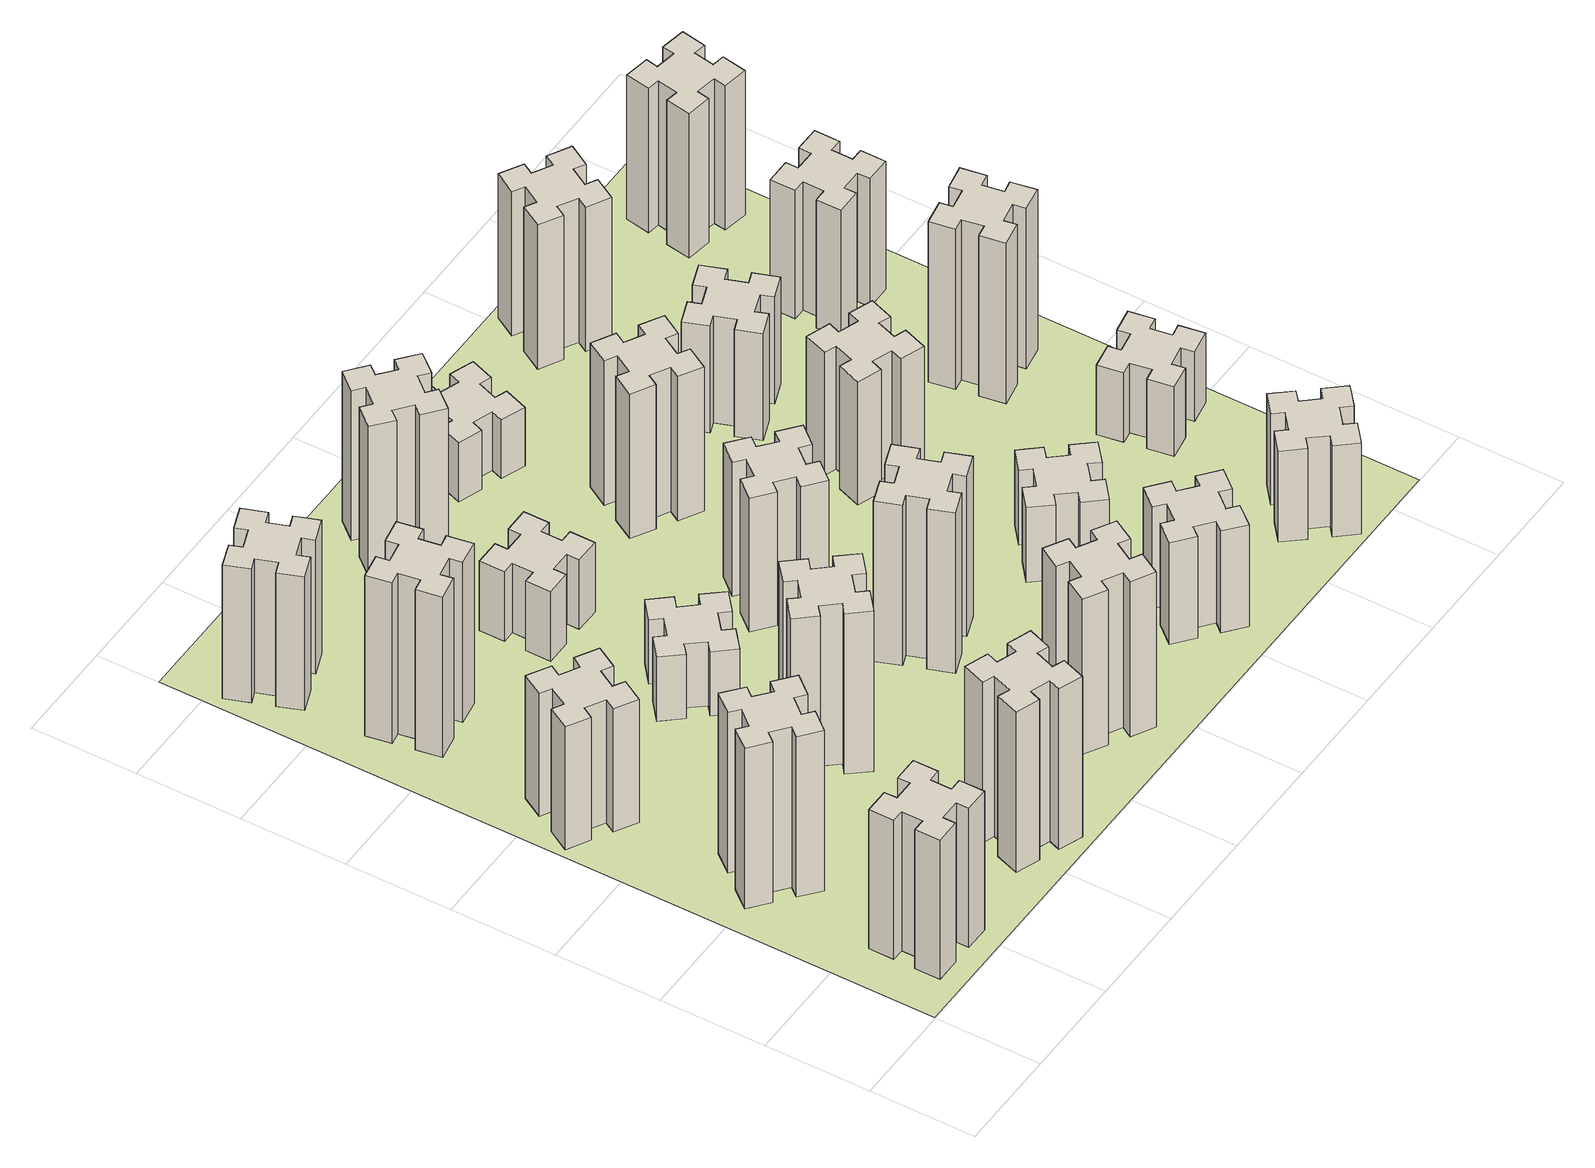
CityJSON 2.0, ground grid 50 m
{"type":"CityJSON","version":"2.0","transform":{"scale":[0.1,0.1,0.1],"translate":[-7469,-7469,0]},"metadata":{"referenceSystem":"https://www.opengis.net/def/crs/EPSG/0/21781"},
"CityObjects":{
"building1":{"type":"Building","attributes":{"class":"1000","function":"1000","usage":"1000","yearOfConstruction":2016,"roofType":"1000","measuredHeight":78,"storeysAboveGround":30,"storeysBelowGround":0},"geometry":[{"type":"Solid","lod":"1","boundaries":[[[[0,1,2,3,4,5,6,7,8,9,10,11,12,13,14,15,16,17,18,19]],[[17,16,20,21]],[[16,15,22,20]],[[15,14,23,22]],[[14,13,24,23]],[[13,12,25,24]],[[12,11,26,25]],[[11,10,27,26]],[[10,9,28,27]],[[9,8,29,28]],[[8,7,30,29]],[[7,6,31,30]],[[6,5,32,31]],[[5,4,33,32]],[[4,3,34,33]],[[3,2,35,34]],[[2,1,36,35]],[[1,0,37,36]],[[0,19,38,37]],[[19,18,39,38]],[[18,17,21,39]],[[24,25,26,27,28,29,30,31,32,33,34,35,36,37,38,39,21,20,22,23]]]]}]},
"building2":{"type":"Building","attributes":{"class":"1000","function":"1000","usage":"1000","yearOfConstruction":2016,"roofType":"1000","measuredHeight":90,"storeysAboveGround":30,"storeysBelowGround":0},"geometry":[{"type":"Solid","lod":"1","boundaries":[[[[40,41,42,43,44,45,46,47,48,49,50,51,52,53,54,55,56,57,58,59]],[[57,56,60,61]],[[56,55,62,60]],[[55,54,63,62]],[[54,53,64,63]],[[53,52,65,64]],[[52,51,66,65]],[[51,50,67,66]],[[50,49,68,67]],[[49,48,69,68]],[[48,47,70,69]],[[47,46,71,70]],[[46,45,72,71]],[[45,44,73,72]],[[44,43,74,73]],[[43,42,75,74]],[[42,41,76,75]],[[41,40,77,76]],[[40,59,78,77]],[[59,58,79,78]],[[58,57,61,79]],[[64,65,66,67,68,69,70,71,72,73,74,75,76,77,78,79,61,60,62,63]]]]}]},
"building3":{"type":"Building","attributes":{"class":"1000","function":"1000","usage":"1000","yearOfConstruction":2016,"roofType":"1000","measuredHeight":69,"storeysAboveGround":30,"storeysBelowGround":0},"geometry":[{"type":"Solid","lod":"1","boundaries":[[[[80,81,82,83,84,85,86,87,88,89,90,91,92,93,94,95,96,97,98,99]],[[97,96,100,101]],[[96,95,102,100]],[[95,94,103,102]],[[94,93,104,103]],[[93,92,105,104]],[[92,91,106,105]],[[91,90,107,106]],[[90,89,108,107]],[[89,88,109,108]],[[88,87,110,109]],[[87,86,111,110]],[[86,85,112,111]],[[85,84,113,112]],[[84,83,114,113]],[[83,82,115,114]],[[82,81,116,115]],[[81,80,117,116]],[[80,99,118,117]],[[99,98,119,118]],[[98,97,101,119]],[[104,105,106,107,108,109,110,111,112,113,114,115,116,117,118,119,101,100,102,103]]]]}]},
"building4":{"type":"Building","attributes":{"class":"1000","function":"1000","usage":"1000","yearOfConstruction":2016,"roofType":"1000","measuredHeight":90,"storeysAboveGround":30,"storeysBelowGround":0},"geometry":[{"type":"Solid","lod":"1","boundaries":[[[[120,121,122,123,124,125,126,127,128,129,130,131,132,133,134,135,136,137,138,139]],[[137,136,140,141]],[[136,135,142,140]],[[135,134,143,142]],[[134,133,144,143]],[[133,132,145,144]],[[132,131,146,145]],[[131,130,147,146]],[[130,129,148,147]],[[129,128,149,148]],[[128,127,150,149]],[[127,126,151,150]],[[126,125,152,151]],[[125,124,153,152]],[[124,123,154,153]],[[123,122,155,154]],[[122,121,156,155]],[[121,120,157,156]],[[120,139,158,157]],[[139,138,159,158]],[[138,137,141,159]],[[144,145,146,147,148,149,150,151,152,153,154,155,156,157,158,159,141,140,142,143]]]]}]},
"building5":{"type":"Building","attributes":{"class":"1000","function":"1000","usage":"1000","yearOfConstruction":2016,"roofType":"1000","measuredHeight":90,"storeysAboveGround":30,"storeysBelowGround":0},"geometry":[{"type":"Solid","lod":"1","boundaries":[[[[160,161,162,163,164,165,166,167,168,169,170,171,172,173,174,175,176,177,178,179]],[[177,176,180,181]],[[176,175,182,180]],[[175,174,183,182]],[[174,173,184,183]],[[173,172,185,184]],[[172,171,186,185]],[[171,170,187,186]],[[170,169,188,187]],[[169,168,189,188]],[[168,167,190,189]],[[167,166,191,190]],[[166,165,192,191]],[[165,164,193,192]],[[164,163,194,193]],[[163,162,195,194]],[[162,161,196,195]],[[161,160,197,196]],[[160,179,198,197]],[[179,178,199,198]],[[178,177,181,199]],[[184,185,186,187,188,189,190,191,192,193,194,195,196,197,198,199,181,180,182,183]]]]}]},
"building6":{"type":"Building","attributes":{"class":"1000","function":"1000","usage":"1000","yearOfConstruction":2016,"roofType":"1000","measuredHeight":75,"storeysAboveGround":30,"storeysBelowGround":0},"geometry":[{"type":"Solid","lod":"1","boundaries":[[[[200,201,202,203,204,205,206,207,208,209,210,211,212,213,214,215,216,217,218,219]],[[217,216,220,221]],[[216,215,222,220]],[[215,214,223,222]],[[214,213,224,223]],[[213,212,225,224]],[[212,211,226,225]],[[211,210,227,226]],[[210,209,228,227]],[[209,208,229,228]],[[208,207,230,229]],[[207,206,231,230]],[[206,205,232,231]],[[205,204,233,232]],[[204,203,234,233]],[[203,202,235,234]],[[202,201,236,235]],[[201,200,237,236]],[[200,219,238,237]],[[219,218,239,238]],[[218,217,221,239]],[[224,225,226,227,228,229,230,231,232,233,234,235,236,237,238,239,221,220,222,223]]]]}]},
"building7":{"type":"Building","attributes":{"class":"1000","function":"1000","usage":"1000","yearOfConstruction":2016,"roofType":"1000","measuredHeight":90,"storeysAboveGround":30,"storeysBelowGround":0},"geometry":[{"type":"Solid","lod":"1","boundaries":[[[[240,241,242,243,244,245,246,247,248,249,250,251,252,253,254,255,256,257,258,259]],[[257,256,260,261]],[[256,255,262,260]],[[255,254,263,262]],[[254,253,264,263]],[[253,252,265,264]],[[252,251,266,265]],[[251,250,267,266]],[[250,249,268,267]],[[249,248,269,268]],[[248,247,270,269]],[[247,246,271,270]],[[246,245,272,271]],[[245,244,273,272]],[[244,243,274,273]],[[243,242,275,274]],[[242,241,276,275]],[[241,240,277,276]],[[240,259,278,277]],[[259,258,279,278]],[[258,257,261,279]],[[264,265,266,267,268,269,270,271,272,273,274,275,276,277,278,279,261,260,262,263]]]]}]},
"building8":{"type":"Building","attributes":{"class":"1000","function":"1000","usage":"1000","yearOfConstruction":2016,"roofType":"1000","measuredHeight":36,"storeysAboveGround":30,"storeysBelowGround":0},"geometry":[{"type":"Solid","lod":"1","boundaries":[[[[280,281,282,283,284,285,286,287,288,289,290,291,292,293,294,295,296,297,298,299]],[[297,296,300,301]],[[296,295,302,300]],[[295,294,303,302]],[[294,293,304,303]],[[293,292,305,304]],[[292,291,306,305]],[[291,290,307,306]],[[290,289,308,307]],[[289,288,309,308]],[[288,287,310,309]],[[287,286,311,310]],[[286,285,312,311]],[[285,284,313,312]],[[284,283,314,313]],[[283,282,315,314]],[[282,281,316,315]],[[281,280,317,316]],[[280,299,318,317]],[[299,298,319,318]],[[298,297,301,319]],[[304,305,306,307,308,309,310,311,312,313,314,315,316,317,318,319,301,300,302,303]]]]}]},
"building9":{"type":"Building","attributes":{"class":"1000","function":"1000","usage":"1000","yearOfConstruction":2016,"roofType":"1000","measuredHeight":39,"storeysAboveGround":30,"storeysBelowGround":0},"geometry":[{"type":"Solid","lod":"1","boundaries":[[[[320,321,322,323,324,325,326,327,328,329,330,331,332,333,334,335,336,337,338,339]],[[337,336,340,341]],[[336,335,342,340]],[[335,334,343,342]],[[334,333,344,343]],[[333,332,345,344]],[[332,331,346,345]],[[331,330,347,346]],[[330,329,348,347]],[[329,328,349,348]],[[328,327,350,349]],[[327,326,351,350]],[[326,325,352,351]],[[325,324,353,352]],[[324,323,354,353]],[[323,322,355,354]],[[322,321,356,355]],[[321,320,357,356]],[[320,339,358,357]],[[339,338,359,358]],[[338,337,341,359]],[[344,345,346,347,348,349,350,351,352,353,354,355,356,357,358,359,341,340,342,343]]]]}]},
"building10":{"type":"Building","attributes":{"class":"1000","function":"1000","usage":"1000","yearOfConstruction":2016,"roofType":"1000","measuredHeight":87,"storeysAboveGround":30,"storeysBelowGround":0},"geometry":[{"type":"Solid","lod":"1","boundaries":[[[[360,361,362,363,364,365,366,367,368,369,370,371,372,373,374,375,376,377,378,379]],[[377,376,380,381]],[[376,375,382,380]],[[375,374,383,382]],[[374,373,384,383]],[[373,372,385,384]],[[372,371,386,385]],[[371,370,387,386]],[[370,369,388,387]],[[369,368,389,388]],[[368,367,390,389]],[[367,366,391,390]],[[366,365,392,391]],[[365,364,393,392]],[[364,363,394,393]],[[363,362,395,394]],[[362,361,396,395]],[[361,360,397,396]],[[360,379,398,397]],[[379,378,399,398]],[[378,377,381,399]],[[384,385,386,387,388,389,390,391,392,393,394,395,396,397,398,399,381,380,382,383]]]]}]},
"building11":{"type":"Building","attributes":{"class":"1000","function":"1000","usage":"1000","yearOfConstruction":2016,"roofType":"1000","measuredHeight":84,"storeysAboveGround":30,"storeysBelowGround":0},"geometry":[{"type":"Solid","lod":"1","boundaries":[[[[400,401,402,403,404,405,406,407,408,409,410,411,412,413,414,415,416,417,418,419]],[[417,416,420,421]],[[416,415,422,420]],[[415,414,423,422]],[[414,413,424,423]],[[413,412,425,424]],[[412,411,426,425]],[[411,410,427,426]],[[410,409,428,427]],[[409,408,429,428]],[[408,407,430,429]],[[407,406,431,430]],[[406,405,432,431]],[[405,404,433,432]],[[404,403,434,433]],[[403,402,435,434]],[[402,401,436,435]],[[401,400,437,436]],[[400,419,438,437]],[[419,418,439,438]],[[418,417,421,439]],[[424,425,426,427,428,429,430,431,432,433,434,435,436,437,438,439,421,420,422,423]]]]}]},
"building12":{"type":"Building","attributes":{"class":"1000","function":"1000","usage":"1000","yearOfConstruction":2016,"roofType":"1000","measuredHeight":90,"storeysAboveGround":30,"storeysBelowGround":0},"geometry":[{"type":"Solid","lod":"1","boundaries":[[[[440,441,442,443,444,445,446,447,448,449,450,451,452,453,454,455,456,457,458,459]],[[457,456,460,461]],[[456,455,462,460]],[[455,454,463,462]],[[454,453,464,463]],[[453,452,465,464]],[[452,451,466,465]],[[451,450,467,466]],[[450,449,468,467]],[[449,448,469,468]],[[448,447,470,469]],[[447,446,471,470]],[[446,445,472,471]],[[445,444,473,472]],[[444,443,474,473]],[[443,442,475,474]],[[442,441,476,475]],[[441,440,477,476]],[[440,459,478,477]],[[459,458,479,478]],[[458,457,461,479]],[[464,465,466,467,468,469,470,471,472,473,474,475,476,477,478,479,461,460,462,463]]]]}]},
"building13":{"type":"Building","attributes":{"class":"1000","function":"1000","usage":"1000","yearOfConstruction":2016,"roofType":"1000","measuredHeight":75,"storeysAboveGround":30,"storeysBelowGround":0},"geometry":[{"type":"Solid","lod":"1","boundaries":[[[[480,481,482,483,484,485,486,487,488,489,490,491,492,493,494,495,496,497,498,499]],[[497,496,500,501]],[[496,495,502,500]],[[495,494,503,502]],[[494,493,504,503]],[[493,492,505,504]],[[492,491,506,505]],[[491,490,507,506]],[[490,489,508,507]],[[489,488,509,508]],[[488,487,510,509]],[[487,486,511,510]],[[486,485,512,511]],[[485,484,513,512]],[[484,483,514,513]],[[483,482,515,514]],[[482,481,516,515]],[[481,480,517,516]],[[480,499,518,517]],[[499,498,519,518]],[[498,497,501,519]],[[504,505,506,507,508,509,510,511,512,513,514,515,516,517,518,519,501,500,502,503]]]]}]},
"building14":{"type":"Building","attributes":{"class":"1000","function":"1000","usage":"1000","yearOfConstruction":2016,"roofType":"1000","measuredHeight":57,"storeysAboveGround":30,"storeysBelowGround":0},"geometry":[{"type":"Solid","lod":"1","boundaries":[[[[520,521,522,523,524,525,526,527,528,529,530,531,532,533,534,535,536,537,538,539]],[[537,536,540,541]],[[536,535,542,540]],[[535,534,543,542]],[[534,533,544,543]],[[533,532,545,544]],[[532,531,546,545]],[[531,530,547,546]],[[530,529,548,547]],[[529,528,549,548]],[[528,527,550,549]],[[527,526,551,550]],[[526,525,552,551]],[[525,524,553,552]],[[524,523,554,553]],[[523,522,555,554]],[[522,521,556,555]],[[521,520,557,556]],[[520,539,558,557]],[[539,538,559,558]],[[538,537,541,559]],[[544,545,546,547,548,549,550,551,552,553,554,555,556,557,558,559,541,540,542,543]]]]}]},
"building15":{"type":"Building","attributes":{"class":"1000","function":"1000","usage":"1000","yearOfConstruction":2016,"roofType":"1000","measuredHeight":81,"storeysAboveGround":30,"storeysBelowGround":0},"geometry":[{"type":"Solid","lod":"1","boundaries":[[[[560,561,562,563,564,565,566,567,568,569,570,571,572,573,574,575,576,577,578,579]],[[577,576,580,581]],[[576,575,582,580]],[[575,574,583,582]],[[574,573,584,583]],[[573,572,585,584]],[[572,571,586,585]],[[571,570,587,586]],[[570,569,588,587]],[[569,568,589,588]],[[568,567,590,589]],[[567,566,591,590]],[[566,565,592,591]],[[565,564,593,592]],[[564,563,594,593]],[[563,562,595,594]],[[562,561,596,595]],[[561,560,597,596]],[[560,579,598,597]],[[579,578,599,598]],[[578,577,581,599]],[[584,585,586,587,588,589,590,591,592,593,594,595,596,597,598,599,581,580,582,583]]]]}]},
"building16":{"type":"Building","attributes":{"class":"1000","function":"1000","usage":"1000","yearOfConstruction":2016,"roofType":"1000","measuredHeight":33,"storeysAboveGround":30,"storeysBelowGround":0},"geometry":[{"type":"Solid","lod":"1","boundaries":[[[[600,601,602,603,604,605,606,607,608,609,610,611,612,613,614,615,616,617,618,619]],[[617,616,620,621]],[[616,615,622,620]],[[615,614,623,622]],[[614,613,624,623]],[[613,612,625,624]],[[612,611,626,625]],[[611,610,627,626]],[[610,609,628,627]],[[609,608,629,628]],[[608,607,630,629]],[[607,606,631,630]],[[606,605,632,631]],[[605,604,633,632]],[[604,603,634,633]],[[603,602,635,634]],[[602,601,636,635]],[[601,600,637,636]],[[600,619,638,637]],[[619,618,639,638]],[[618,617,621,639]],[[624,625,626,627,628,629,630,631,632,633,634,635,636,637,638,639,621,620,622,623]]]]}]},
"building17":{"type":"Building","attributes":{"class":"1000","function":"1000","usage":"1000","yearOfConstruction":2016,"roofType":"1000","measuredHeight":42,"storeysAboveGround":30,"storeysBelowGround":0},"geometry":[{"type":"Solid","lod":"1","boundaries":[[[[640,641,642,643,644,645,646,647,648,649,650,651,652,653,654,655,656,657,658,659]],[[657,656,660,661]],[[656,655,662,660]],[[655,654,663,662]],[[654,653,664,663]],[[653,652,665,664]],[[652,651,666,665]],[[651,650,667,666]],[[650,649,668,667]],[[649,648,669,668]],[[648,647,670,669]],[[647,646,671,670]],[[646,645,672,671]],[[645,644,673,672]],[[644,643,674,673]],[[643,642,675,674]],[[642,641,676,675]],[[641,640,677,676]],[[640,659,678,677]],[[659,658,679,678]],[[658,657,661,679]],[[664,665,666,667,668,669,670,671,672,673,674,675,676,677,678,679,661,660,662,663]]]]}]},
"building18":{"type":"Building","attributes":{"class":"1000","function":"1000","usage":"1000","yearOfConstruction":2016,"roofType":"1000","measuredHeight":69,"storeysAboveGround":30,"storeysBelowGround":0},"geometry":[{"type":"Solid","lod":"1","boundaries":[[[[680,681,682,683,684,685,686,687,688,689,690,691,692,693,694,695,696,697,698,699]],[[697,696,700,701]],[[696,695,702,700]],[[695,694,703,702]],[[694,693,704,703]],[[693,692,705,704]],[[692,691,706,705]],[[691,690,707,706]],[[690,689,708,707]],[[689,688,709,708]],[[688,687,710,709]],[[687,686,711,710]],[[686,685,712,711]],[[685,684,713,712]],[[684,683,714,713]],[[683,682,715,714]],[[682,681,716,715]],[[681,680,717,716]],[[680,699,718,717]],[[699,698,719,718]],[[698,697,701,719]],[[704,705,706,707,708,709,710,711,712,713,714,715,716,717,718,719,701,700,702,703]]]]}]},
"building19":{"type":"Building","attributes":{"class":"1000","function":"1000","usage":"1000","yearOfConstruction":2016,"roofType":"1000","measuredHeight":60,"storeysAboveGround":30,"storeysBelowGround":0},"geometry":[{"type":"Solid","lod":"1","boundaries":[[[[720,721,722,723,724,725,726,727,728,729,730,731,732,733,734,735,736,737,738,739]],[[737,736,740,741]],[[736,735,742,740]],[[735,734,743,742]],[[734,733,744,743]],[[733,732,745,744]],[[732,731,746,745]],[[731,730,747,746]],[[730,729,748,747]],[[729,728,749,748]],[[728,727,750,749]],[[727,726,751,750]],[[726,725,752,751]],[[725,724,753,752]],[[724,723,754,753]],[[723,722,755,754]],[[722,721,756,755]],[[721,720,757,756]],[[720,739,758,757]],[[739,738,759,758]],[[738,737,741,759]],[[744,745,746,747,748,749,750,751,752,753,754,755,756,757,758,759,741,740,742,743]]]]}]},
"building20":{"type":"Building","attributes":{"class":"1000","function":"1000","usage":"1000","yearOfConstruction":2016,"roofType":"1000","measuredHeight":51,"storeysAboveGround":30,"storeysBelowGround":0},"geometry":[{"type":"Solid","lod":"1","boundaries":[[[[760,761,762,763,764,765,766,767,768,769,770,771,772,773,774,775,776,777,778,779]],[[777,776,780,781]],[[776,775,782,780]],[[775,774,783,782]],[[774,773,784,783]],[[773,772,785,784]],[[772,771,786,785]],[[771,770,787,786]],[[770,769,788,787]],[[769,768,789,788]],[[768,767,790,789]],[[767,766,791,790]],[[766,765,792,791]],[[765,764,793,792]],[[764,763,794,793]],[[763,762,795,794]],[[762,761,796,795]],[[761,760,797,796]],[[760,779,798,797]],[[779,778,799,798]],[[778,777,781,799]],[[784,785,786,787,788,789,790,791,792,793,794,795,796,797,798,799,781,780,782,783]]]]}]},
"building21":{"type":"Building","attributes":{"class":"1000","function":"1000","usage":"1000","yearOfConstruction":2016,"roofType":"1000","measuredHeight":81,"storeysAboveGround":30,"storeysBelowGround":0},"geometry":[{"type":"Solid","lod":"1","boundaries":[[[[800,801,802,803,804,805,806,807,808,809,810,811,812,813,814,815,816,817,818,819]],[[817,816,820,821]],[[816,815,822,820]],[[815,814,823,822]],[[814,813,824,823]],[[813,812,825,824]],[[812,811,826,825]],[[811,810,827,826]],[[810,809,828,827]],[[809,808,829,828]],[[808,807,830,829]],[[807,806,831,830]],[[806,805,832,831]],[[805,804,833,832]],[[804,803,834,833]],[[803,802,835,834]],[[802,801,836,835]],[[801,800,837,836]],[[800,819,838,837]],[[819,818,839,838]],[[818,817,821,839]],[[824,825,826,827,828,829,830,831,832,833,834,835,836,837,838,839,821,820,822,823]]]]}]},
"building22":{"type":"Building","attributes":{"class":"1000","function":"1000","usage":"1000","yearOfConstruction":2016,"roofType":"1000","measuredHeight":39,"storeysAboveGround":30,"storeysBelowGround":0},"geometry":[{"type":"Solid","lod":"1","boundaries":[[[[840,841,842,843,844,845,846,847,848,849,850,851,852,853,854,855,856,857,858,859]],[[857,856,860,861]],[[856,855,862,860]],[[855,854,863,862]],[[854,853,864,863]],[[853,852,865,864]],[[852,851,866,865]],[[851,850,867,866]],[[850,849,868,867]],[[849,848,869,868]],[[848,847,870,869]],[[847,846,871,870]],[[846,845,872,871]],[[845,844,873,872]],[[844,843,874,873]],[[843,842,875,874]],[[842,841,876,875]],[[841,840,877,876]],[[840,859,878,877]],[[859,858,879,878]],[[858,857,861,879]],[[864,865,866,867,868,869,870,871,872,873,874,875,876,877,878,879,861,860,862,863]]]]}]},
"building23":{"type":"Building","attributes":{"class":"1000","function":"1000","usage":"1000","yearOfConstruction":2016,"roofType":"1000","measuredHeight":90,"storeysAboveGround":30,"storeysBelowGround":0},"geometry":[{"type":"Solid","lod":"1","boundaries":[[[[880,881,882,883,884,885,886,887,888,889,890,891,892,893,894,895,896,897,898,899]],[[897,896,900,901]],[[896,895,902,900]],[[895,894,903,902]],[[894,893,904,903]],[[893,892,905,904]],[[892,891,906,905]],[[891,890,907,906]],[[890,889,908,907]],[[889,888,909,908]],[[888,887,910,909]],[[887,886,911,910]],[[886,885,912,911]],[[885,884,913,912]],[[884,883,914,913]],[[883,882,915,914]],[[882,881,916,915]],[[881,880,917,916]],[[880,899,918,917]],[[899,898,919,918]],[[898,897,901,919]],[[904,905,906,907,908,909,910,911,912,913,914,915,916,917,918,919,901,900,902,903]]]]}]},
"building24":{"type":"Building","attributes":{"class":"1000","function":"1000","usage":"1000","yearOfConstruction":2016,"roofType":"1000","measuredHeight":72,"storeysAboveGround":30,"storeysBelowGround":0},"geometry":[{"type":"Solid","lod":"1","boundaries":[[[[920,921,922,923,924,925,926,927,928,929,930,931,932,933,934,935,936,937,938,939]],[[937,936,940,941]],[[936,935,942,940]],[[935,934,943,942]],[[934,933,944,943]],[[933,932,945,944]],[[932,931,946,945]],[[931,930,947,946]],[[930,929,948,947]],[[929,928,949,948]],[[928,927,950,949]],[[927,926,951,950]],[[926,925,952,951]],[[925,924,953,952]],[[924,923,954,953]],[[923,922,955,954]],[[922,921,956,955]],[[921,920,957,956]],[[920,939,958,957]],[[939,938,959,958]],[[938,937,941,959]],[[944,945,946,947,948,949,950,951,952,953,954,955,956,957,958,959,941,940,942,943]]]]}]},
"building25":{"type":"Building","attributes":{"class":"1000","function":"1000","usage":"1000","yearOfConstruction":2016,"roofType":"1000","measuredHeight":81,"storeysAboveGround":30,"storeysBelowGround":0},"geometry":[{"type":"Solid","lod":"1","boundaries":[[[[960,961,962,963,964,965,966,967,968,969,970,971,972,973,974,975,976,977,978,979]],[[977,976,980,981]],[[976,975,982,980]],[[975,974,983,982]],[[974,973,984,983]],[[973,972,985,984]],[[972,971,986,985]],[[971,970,987,986]],[[970,969,988,987]],[[969,968,989,988]],[[968,967,990,989]],[[967,966,991,990]],[[966,965,992,991]],[[965,964,993,992]],[[964,963,994,993]],[[963,962,995,994]],[[962,961,996,995]],[[961,960,997,996]],[[960,979,998,997]],[[979,978,999,998]],[[978,977,981,999]],[[984,985,986,987,988,989,990,991,992,993,994,995,996,997,998,999,981,980,982,983]]]]}]},
"landuse1":{"type":"LandUse","attributes":{"name":"plot1","function":"1010"},"geometry":[{"type":"MultiSurface","lod":"1","boundaries":[[[1000,1001,1002,1003]]]}]}
},
"vertices":[
[265,325,0],[265,225,0],[205,225,0],[205,105,0],[325,105,0],[325,165,0],[425,165,0],[425,105,0],[545,105,0],[545,225,0],[485,225,0],[485,325,0],[545,325,0],[545,445,0],[425,445,0],[425,385,0],[325,385,0],[325,445,0],[205,445,0],[205,325,0],[325,385,780],[325,445,780],[425,385,780],[425,445,780],[545,445,780],[545,325,780],[485,325,780],[485,225,780],[545,225,780],[545,105,780],[425,105,780],[425,165,780],[325,165,780],[325,105,780],[205,105,780],[205,225,780],[265,225,780],[265,325,780],[205,325,780],[205,445,780],
[484,1067,0],[408,1132,0],[446,1178,0],[354,1255,0],[277,1163,0],[323,1124,0],[259,1048,0],[213,1086,0],[136,994,0],[228,917,0],[266,963,0],[343,899,0],[304,853,0],[396,776,0],[473,868,0],[427,906,0],[492,983,0],[538,944,0],[615,1036,0],[523,1113,0],[492,983,900],[538,944,900],[427,906,900],[473,868,900],[396,776,900],[304,853,900],[343,899,900],[266,963,900],[228,917,900],[136,994,900],[213,1086,900],[259,1048,900],[323,1124,900],[277,1163,900],[354,1255,900],[446,1178,900],[408,1132,900],[484,1067,900],[523,1113,900],[615,1036,900],
[374,1926,0],[287,1976,0],[317,2028,0],[213,2088,0],[153,1984,0],[205,1954,0],[155,1867,0],[103,1897,0],[43,1793,0],[147,1733,0],[177,1785,0],[264,1735,0],[234,1683,0],[338,1623,0],[398,1727,0],[346,1757,0],[396,1844,0],[448,1814,0],[508,1918,0],[404,1978,0],[396,1844,690],[448,1814,690],[346,1757,690],[398,1727,690],[338,1623,690],[234,1683,690],[264,1735,690],[177,1785,690],[147,1733,690],[43,1793,690],[103,1897,690],[155,1867,690],[205,1954,690],[153,1984,690],[213,2088,690],[317,2028,690],[287,1976,690],[374,1926,690],[404,1978,690],[508,1918,690],
[405,2812,0],[307,2795,0],[297,2854,0],[178,2833,0],[199,2715,0],[258,2725,0],[276,2627,0],[217,2617,0],[237,2498,0],[356,2519,0],[345,2578,0],[444,2596,0],[454,2537,0],[572,2557,0],[551,2676,0],[492,2665,0],[475,2764,0],[534,2774,0],[513,2892,0],[395,2871,0],[475,2764,900],[534,2774,900],[492,2665,900],[551,2676,900],[572,2557,900],[454,2537,900],[444,2596,900],[345,2578,900],[356,2519,900],[237,2498,900],[217,2617,900],[276,2627,900],[258,2725,900],[199,2715,900],[178,2833,900],[297,2854,900],[307,2795,900],[405,2812,900],[395,2871,900],[513,2892,900],
[1029,360,0],[995,266,0],[939,287,0],[897,174,0],[1010,133,0],[1031,189,0],[1125,155,0],[1104,99,0],[1217,57,0],[1258,170,0],[1202,191,0],[1236,285,0],[1292,264,0],[1333,377,0],[1220,418,0],[1200,362,0],[1106,396,0],[1127,452,0],[1014,493,0],[973,380,0],[1106,396,900],[1127,452,900],[1200,362,900],[1220,418,900],[1333,377,900],[1292,264,900],[1236,285,900],[1202,191,900],[1258,170,900],[1217,57,900],[1104,99,900],[1125,155,900],[1031,189,900],[1010,133,900],[897,174,900],[939,287,900],[995,266,900],[1029,360,900],[973,380,900],[1014,493,900],
[155,3345,0],[189,3251,0],[133,3230,0],[174,3117,0],[287,3159,0],[266,3215,0],[360,3249,0],[380,3193,0],[493,3234,0],[452,3347,0],[396,3326,0],[362,3420,0],[418,3440,0],[377,3553,0],[264,3512,0],[285,3456,0],[191,3422,0],[170,3478,0],[57,3437,0],[99,3324,0],[191,3422,750],[170,3478,750],[285,3456,750],[264,3512,750],[377,3553,750],[418,3440,750],[362,3420,750],[396,3326,750],[452,3347,750],[493,3234,750],[380,3193,750],[360,3249,750],[266,3215,750],[287,3159,750],[174,3117,750],[133,3230,750],[189,3251,750],[155,3345,750],[99,3324,750],[57,3437,750],
[1083,1332,0],[1006,1267,0],[968,1313,0],[876,1236,0],[953,1144,0],[999,1183,0],[1063,1106,0],[1017,1068,0],[1094,976,0],[1186,1053,0],[1148,1099,0],[1224,1163,0],[1263,1117,0],[1355,1194,0],[1278,1286,0],[1232,1248,0],[1167,1324,0],[1213,1363,0],[1136,1455,0],[1044,1378,0],[1167,1324,900],[1213,1363,900],[1232,1248,900],[1278,1286,900],[1355,1194,900],[1263,1117,900],[1224,1163,900],[1148,1099,900],[1186,1053,900],[1094,976,900],[1017,1068,900],[1063,1106,900],[999,1183,900],[953,1144,900],[876,1236,900],[968,1313,900],[1006,1267,900],[1083,1332,900],[1044,1378,900],[1136,1455,900],
[1083,1972,0],[1006,1907,0],[968,1953,0],[876,1876,0],[953,1784,0],[999,1823,0],[1063,1746,0],[1017,1708,0],[1094,1616,0],[1186,1693,0],[1148,1739,0],[1224,1803,0],[1263,1757,0],[1355,1834,0],[1278,1926,0],[1232,1888,0],[1167,1964,0],[1213,2003,0],[1136,2095,0],[1044,2018,0],[1167,1964,360],[1213,2003,360],[1232,1888,360],[1278,1926,360],[1355,1834,360],[1263,1757,360],[1224,1803,360],[1148,1739,360],[1186,1693,360],[1094,1616,360],[1017,1708,360],[1063,1746,360],[999,1823,360],[953,1784,360],[876,1876,360],[968,1953,360],[1006,1907,360],[1083,1972,360],[1044,2018,360],[1136,2095,360],
[1005,2645,0],[1005,2545,0],[945,2545,0],[945,2425,0],[1065,2425,0],[1065,2485,0],[1165,2485,0],[1165,2425,0],[1285,2425,0],[1285,2545,0],[1225,2545,0],[1225,2645,0],[1285,2645,0],[1285,2765,0],[1165,2765,0],[1165,2705,0],[1065,2705,0],[1065,2765,0],[945,2765,0],[945,2645,0],[1065,2705,390],[1065,2765,390],[1165,2705,390],[1165,2765,390],[1285,2765,390],[1285,2645,390],[1225,2645,390],[1225,2545,390],[1285,2545,390],[1285,2425,390],[1165,2425,390],[1165,2485,390],[1065,2485,390],[1065,2425,390],[945,2425,390],[945,2545,390],[1005,2545,390],[1005,2645,390],[945,2645,390],[945,2765,390],
[1757,305,0],[1844,255,0],[1814,203,0],[1918,143,0],[1978,247,0],[1926,277,0],[1976,364,0],[2028,334,0],[2088,438,0],[1984,498,0],[1954,446,0],[1867,496,0],[1897,548,0],[1793,608,0],[1733,504,0],[1785,474,0],[1735,387,0],[1683,417,0],[1623,313,0],[1727,253,0],[1735,387,870],[1683,417,870],[1785,474,870],[1733,504,870],[1793,608,870],[1897,548,870],[1867,496,870],[1954,446,870],[1984,498,870],[2088,438,870],[2028,334,870],[1976,364,870],[1926,277,870],[1978,247,870],[1918,143,870],[1814,203,870],[1844,255,870],[1757,305,870],[1727,253,870],[1623,313,870],
[1106,3283,0],[1183,3219,0],[1144,3173,0],[1236,3096,0],[1313,3188,0],[1267,3226,0],[1332,3303,0],[1378,3264,0],[1455,3356,0],[1363,3433,0],[1324,3387,0],[1248,3452,0],[1286,3498,0],[1194,3575,0],[1117,3483,0],[1163,3444,0],[1099,3368,0],[1053,3406,0],[976,3314,0],[1068,3237,0],[1099,3368,840],[1053,3406,840],[1163,3444,840],[1117,3483,840],[1194,3575,840],[1286,3498,840],[1248,3452,840],[1324,3387,840],[1363,3433,840],[1455,3356,840],[1378,3264,840],[1332,3303,840],[1267,3226,840],[1313,3188,840],[1236,3096,840],[1144,3173,840],[1183,3219,840],[1106,3283,840],[1068,3237,840],[976,3314,840],
[1846,1095,0],[1940,1129,0],[1960,1073,0],[2073,1114,0],[2032,1227,0],[1976,1206,0],[1942,1300,0],[1998,1320,0],[1957,1433,0],[1844,1392,0],[1865,1336,0],[1771,1302,0],[1750,1358,0],[1637,1317,0],[1679,1204,0],[1735,1225,0],[1769,1131,0],[1713,1110,0],[1754,997,0],[1867,1039,0],[1769,1131,900],[1713,1110,900],[1735,1225,900],[1679,1204,900],[1637,1317,900],[1750,1358,900],[1771,1302,900],[1865,1336,900],[1844,1392,900],[1957,1433,900],[1998,1320,900],[1942,1300,900],[1976,1206,900],[2032,1227,900],[2073,1114,900],[1960,1073,900],[1940,1129,900],[1846,1095,900],[1867,1039,900],[1754,997,900],
[1864,1907,0],[1788,1972,0],[1826,2018,0],[1734,2095,0],[1657,2003,0],[1703,1964,0],[1639,1888,0],[1593,1926,0],[1516,1834,0],[1608,1757,0],[1646,1803,0],[1723,1739,0],[1684,1693,0],[1776,1616,0],[1853,1708,0],[1807,1746,0],[1872,1823,0],[1918,1784,0],[1995,1876,0],[1903,1953,0],[1872,1823,750],[1918,1784,750],[1807,1746,750],[1853,1708,750],[1776,1616,750],[1684,1693,750],[1723,1739,750],[1646,1803,750],[1608,1757,750],[1516,1834,750],[1593,1926,750],[1639,1888,750],[1703,1964,750],[1657,2003,750],[1734,2095,750],[1826,2018,750],[1788,1972,750],[1864,1907,750],[1903,1953,750],[1995,1876,750],
[2486,323,0],[2563,259,0],[2524,213,0],[2616,136,0],[2693,228,0],[2647,266,0],[2712,343,0],[2758,304,0],[2835,396,0],[2743,473,0],[2704,427,0],[2628,492,0],[2666,538,0],[2574,615,0],[2497,523,0],[2543,484,0],[2479,408,0],[2433,446,0],[2356,354,0],[2448,277,0],[2479,408,570],[2433,446,570],[2543,484,570],[2497,523,570],[2574,615,570],[2666,538,570],[2628,492,570],[2704,427,570],[2743,473,570],[2835,396,570],[2758,304,570],[2712,343,570],[2647,266,570],[2693,228,570],[2616,136,570],[2524,213,570],[2563,259,570],[2486,323,570],[2448,277,570],[2356,354,570],
[2054,2666,0],[1967,2716,0],[1997,2768,0],[1893,2828,0],[1833,2724,0],[1885,2694,0],[1835,2607,0],[1783,2637,0],[1723,2533,0],[1827,2473,0],[1857,2525,0],[1944,2475,0],[1914,2423,0],[2018,2363,0],[2078,2467,0],[2026,2497,0],[2076,2584,0],[2128,2554,0],[2188,2658,0],[2084,2718,0],[2076,2584,810],[2128,2554,810],[2026,2497,810],[2078,2467,810],[2018,2363,810],[1914,2423,810],[1944,2475,810],[1857,2525,810],[1827,2473,810],[1723,2533,810],[1783,2637,810],[1835,2607,810],[1885,2694,810],[1833,2724,810],[1893,2828,810],[1997,2768,810],[1967,2716,810],[2054,2666,810],[2084,2718,810],[2188,2658,810],
[1671,3249,0],[1765,3215,0],[1744,3159,0],[1857,3117,0],[1898,3230,0],[1842,3251,0],[1876,3345,0],[1932,3324,0],[1973,3437,0],[1860,3478,0],[1840,3422,0],[1746,3456,0],[1767,3512,0],[1654,3553,0],[1613,3440,0],[1669,3420,0],[1635,3326,0],[1579,3347,0],[1537,3234,0],[1650,3193,0],[1635,3326,330],[1579,3347,330],[1669,3420,330],[1613,3440,330],[1654,3553,330],[1767,3512,330],[1746,3456,330],[1840,3422,330],[1860,3478,330],[1973,3437,330],[1932,3324,330],[1876,3345,330],[1842,3251,330],[1898,3230,330],[1857,3117,330],[1744,3159,330],[1765,3215,330],[1671,3249,330],[1650,3193,330],[1537,3234,330],
[2563,1132,0],[2486,1067,0],[2448,1113,0],[2356,1036,0],[2433,944,0],[2479,983,0],[2543,906,0],[2497,868,0],[2574,776,0],[2666,853,0],[2628,899,0],[2704,963,0],[2743,917,0],[2835,994,0],[2758,1086,0],[2712,1048,0],[2647,1124,0],[2693,1163,0],[2616,1255,0],[2524,1178,0],[2647,1124,420],[2693,1163,420],[2712,1048,420],[2758,1086,420],[2835,994,420],[2743,917,420],[2704,963,420],[2628,899,420],[2666,853,420],[2574,776,420],[2497,868,420],[2543,906,420],[2479,983,420],[2433,944,420],[2356,1036,420],[2448,1113,420],[2486,1067,420],[2563,1132,420],[2524,1178,420],[2616,1255,420],
[2682,1871,0],[2716,1965,0],[2772,1944,0],[2813,2057,0],[2700,2098,0],[2680,2042,0],[2586,2076,0],[2607,2132,0],[2494,2173,0],[2453,2060,0],[2509,2040,0],[2475,1946,0],[2419,1967,0],[2377,1854,0],[2490,1813,0],[2511,1869,0],[2605,1835,0],[2584,1779,0],[2697,1737,0],[2738,1850,0],[2605,1835,690],[2584,1779,690],[2511,1869,690],[2490,1813,690],[2377,1854,690],[2419,1967,690],[2475,1946,690],[2509,2040,690],[2453,2060,690],[2494,2173,690],[2607,2132,690],[2586,2076,690],[2680,2042,690],[2700,2098,690],[2813,2057,690],[2772,1944,690],[2716,1965,690],[2682,1871,690],[2738,1850,690],[2697,1737,690],
[2586,2475,0],[2680,2509,0],[2700,2453,0],[2813,2494,0],[2772,2607,0],[2716,2586,0],[2682,2680,0],[2738,2700,0],[2697,2813,0],[2584,2772,0],[2605,2716,0],[2511,2682,0],[2490,2738,0],[2377,2697,0],[2419,2584,0],[2475,2605,0],[2509,2511,0],[2453,2490,0],[2494,2377,0],[2607,2419,0],[2509,2511,600],[2453,2490,600],[2475,2605,600],[2419,2584,600],[2377,2697,600],[2490,2738,600],[2511,2682,600],[2605,2716,600],[2584,2772,600],[2697,2813,600],[2738,2700,600],[2682,2680,600],[2716,2586,600],[2772,2607,600],[2813,2494,600],[2700,2453,600],[2680,2509,600],[2586,2475,600],[2607,2419,600],[2494,2377,600],
[3368,159,0],[3444,223,0],[3483,177,0],[3575,254,0],[3498,346,0],[3452,308,0],[3387,384,0],[3433,423,0],[3356,515,0],[3264,438,0],[3303,392,0],[3226,327,0],[3188,373,0],[3096,296,0],[3173,204,0],[3219,243,0],[3283,166,0],[3237,128,0],[3314,36,0],[3406,113,0],[3283,166,510],[3237,128,510],[3219,243,510],[3173,204,510],[3096,296,510],[3188,373,510],[3226,327,510],[3303,392,510],[3264,438,510],[3356,515,510],[3433,423,510],[3387,384,510],[3452,308,510],[3498,346,510],[3575,254,510],[3483,177,510],[3444,223,510],[3368,159,510],[3406,113,510],[3314,36,510],
[2694,3506,0],[2607,3556,0],[2637,3608,0],[2533,3668,0],[2473,3564,0],[2525,3534,0],[2475,3447,0],[2423,3477,0],[2363,3373,0],[2467,3313,0],[2497,3365,0],[2584,3315,0],[2554,3263,0],[2658,3203,0],[2718,3307,0],[2666,3337,0],[2716,3424,0],[2768,3394,0],[2828,3498,0],[2724,3558,0],[2716,3424,810],[2768,3394,810],[2666,3337,810],[2718,3307,810],[2658,3203,810],[2554,3263,810],[2584,3315,810],[2497,3365,810],[2467,3313,810],[2363,3373,810],[2423,3477,810],[2475,3447,810],[2525,3534,810],[2473,3564,810],[2533,3668,810],[2637,3608,810],[2607,3556,810],[2694,3506,810],[2724,3558,810],[2828,3498,810],
[3465,1232,0],[3367,1215,0],[3357,1274,0],[3238,1253,0],[3259,1135,0],[3318,1145,0],[3336,1047,0],[3277,1037,0],[3297,918,0],[3416,939,0],[3405,998,0],[3504,1016,0],[3514,957,0],[3632,977,0],[3611,1096,0],[3552,1085,0],[3535,1184,0],[3594,1194,0],[3573,1312,0],[3455,1291,0],[3535,1184,390],[3594,1194,390],[3552,1085,390],[3611,1096,390],[3632,977,390],[3514,957,390],[3504,1016,390],[3405,998,390],[3416,939,390],[3297,918,390],[3277,1037,390],[3336,1047,390],[3318,1145,390],[3259,1135,390],[3238,1253,390],[3357,1274,390],[3367,1215,390],[3465,1232,390],[3455,1291,390],[3573,1312,390],
[3365,1972,0],[3267,1955,0],[3257,2014,0],[3138,1993,0],[3159,1875,0],[3218,1885,0],[3236,1787,0],[3177,1777,0],[3197,1658,0],[3316,1679,0],[3305,1738,0],[3404,1756,0],[3414,1697,0],[3532,1717,0],[3511,1836,0],[3452,1825,0],[3435,1924,0],[3494,1934,0],[3473,2052,0],[3355,2031,0],[3435,1924,900],[3494,1934,900],[3452,1825,900],[3511,1836,900],[3532,1717,900],[3414,1697,900],[3404,1756,900],[3305,1738,900],[3316,1679,900],[3197,1658,900],[3177,1777,900],[3236,1787,900],[3218,1885,900],[3159,1875,900],[3138,1993,900],[3257,2014,900],[3267,1955,900],[3365,1972,900],[3355,2031,900],[3473,2052,900],
[3385,2705,0],[3285,2705,0],[3285,2765,0],[3165,2765,0],[3165,2645,0],[3225,2645,0],[3225,2545,0],[3165,2545,0],[3165,2425,0],[3285,2425,0],[3285,2485,0],[3385,2485,0],[3385,2425,0],[3505,2425,0],[3505,2545,0],[3445,2545,0],[3445,2645,0],[3505,2645,0],[3505,2765,0],[3385,2765,0],[3445,2645,720],[3505,2645,720],[3445,2545,720],[3505,2545,720],[3505,2425,720],[3385,2425,720],[3385,2485,720],[3285,2485,720],[3285,2425,720],[3165,2425,720],[3165,2545,720],[3225,2545,720],[3225,2645,720],[3165,2645,720],[3165,2765,720],[3285,2765,720],[3285,2705,720],[3385,2705,720],[3385,2765,720],[3505,2765,720],
[3535,3267,0],[3552,3365,0],[3611,3355,0],[3632,3473,0],[3514,3494,0],[3504,3435,0],[3405,3452,0],[3416,3511,0],[3297,3532,0],[3277,3414,0],[3336,3404,0],[3318,3305,0],[3259,3316,0],[3238,3197,0],[3357,3177,0],[3367,3236,0],[3465,3218,0],[3455,3159,0],[3573,3138,0],[3594,3257,0],[3465,3218,810],[3455,3159,810],[3367,3236,810],[3357,3177,810],[3238,3197,810],[3259,3316,810],[3318,3305,810],[3336,3404,810],[3277,3414,810],[3297,3532,810],[3416,3511,810],[3405,3452,810],[3504,3435,810],[3514,3494,810],[3632,3473,810],[3611,3355,810],[3552,3365,810],[3535,3267,810],[3594,3257,810],[3573,3138,810],
[5,3705,0],[3705,3705,0],[3705,5,0],[5,5,0]
]}
